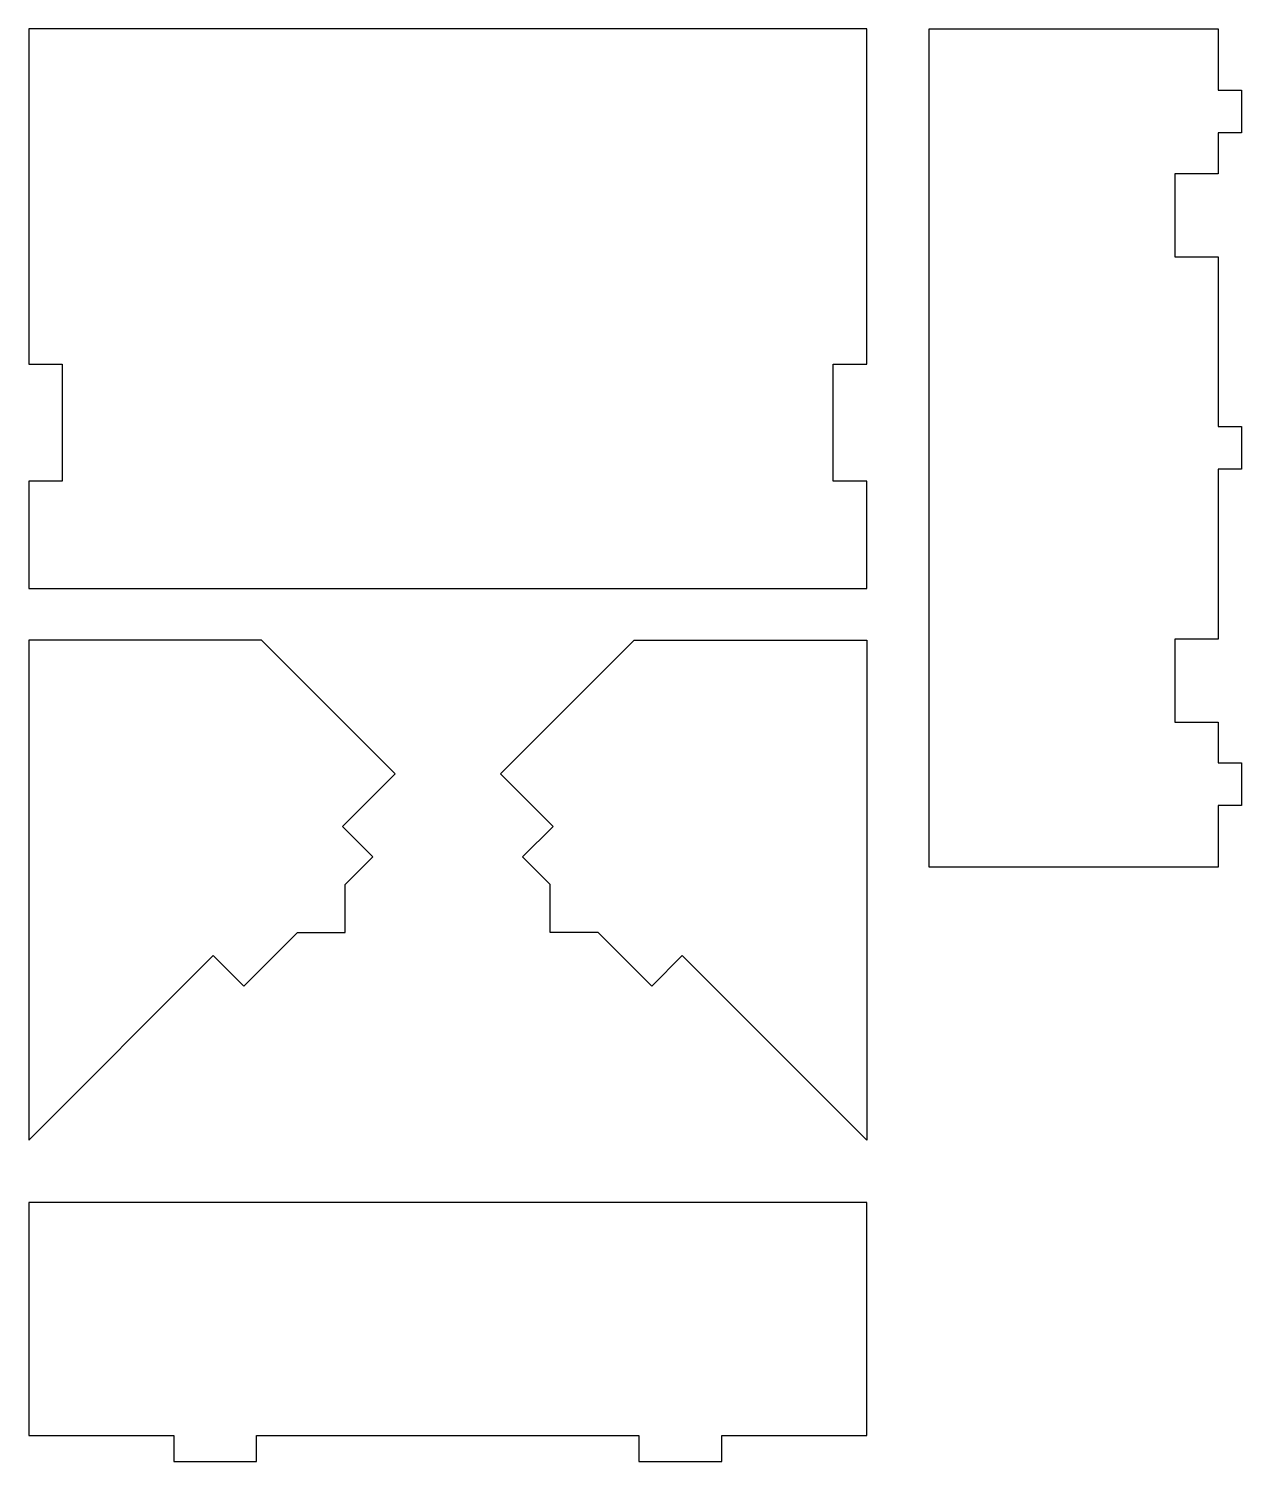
# Model space of a CAD drawing. Header units: inches. Extents: x 1.7 to 16.3, y 2.1 to 19.4.
import ezdxf

# ---------------------------------------------------------------- set-up
doc = ezdxf.new("R2010")
doc.units = ezdxf.units.IN
doc.header["$MEASUREMENT"] = 0
doc.layers.add('BALLNOSE_50DIA_CL_8860(1053)', color=20, linetype='Continuous')

msp = doc.modelspace()

# ---------------------------------------------------------------- linework, layer by layer
at = {"layer": 'BALLNOSE_50DIA_CL_8860(1053)'}
for points in [[(1.66, 15.371), (2.066, 15.371), (2.066, 13.957), (1.66, 13.957), (1.66, 12.665), (11.771, 12.665), (11.771, 13.957), (11.365, 13.957), (11.365, 15.371), (11.771, 15.371), (11.771, 19.415), (1.66, 19.415)], [(16.007, 14.617), (16.288, 14.617), (16.288, 14.102), (16.007, 14.102), (16.007, 12.054), (15.487, 12.054), (15.487, 11.054), (16.007, 11.054), (16.007, 10.562), (16.288, 10.562), (16.288, 10.046), (16.007, 10.046), (16.007, 9.304), (12.521, 9.304), (12.521, 19.415), (16.007, 19.415), (16.007, 18.673), (16.288, 18.673), (16.288, 18.157), (16.007, 18.157), (16.007, 17.665), (15.487, 17.665), (15.487, 16.665), (16.007, 16.665)], [(5.445, 9.795), (6.079, 10.429), (4.468, 12.04), (1.66, 12.04), (1.66, 6.01), (3.887, 8.237), (4.254, 7.869), (4.901, 8.516), (5.479, 8.516), (5.479, 9.093), (5.813, 9.428)], [(7.985, 9.795), (7.352, 10.429), (8.963, 12.04), (11.771, 12.04), (11.771, 6.01), (9.544, 8.237), (9.176, 7.869), (8.529, 8.516), (7.952, 8.516), (7.952, 9.093), (7.618, 9.428)], [(4.41, 2.451), (9.021, 2.451), (9.021, 2.139), (10.021, 2.139), (10.021, 2.451), (11.771, 2.451), (11.771, 5.26), (1.66, 5.26), (1.66, 2.451), (3.41, 2.451), (3.41, 2.139), (4.41, 2.139)]]:
    msp.add_lwpolyline(points, close=True, dxfattribs=at)

doc.saveas('drawing.dxf')
